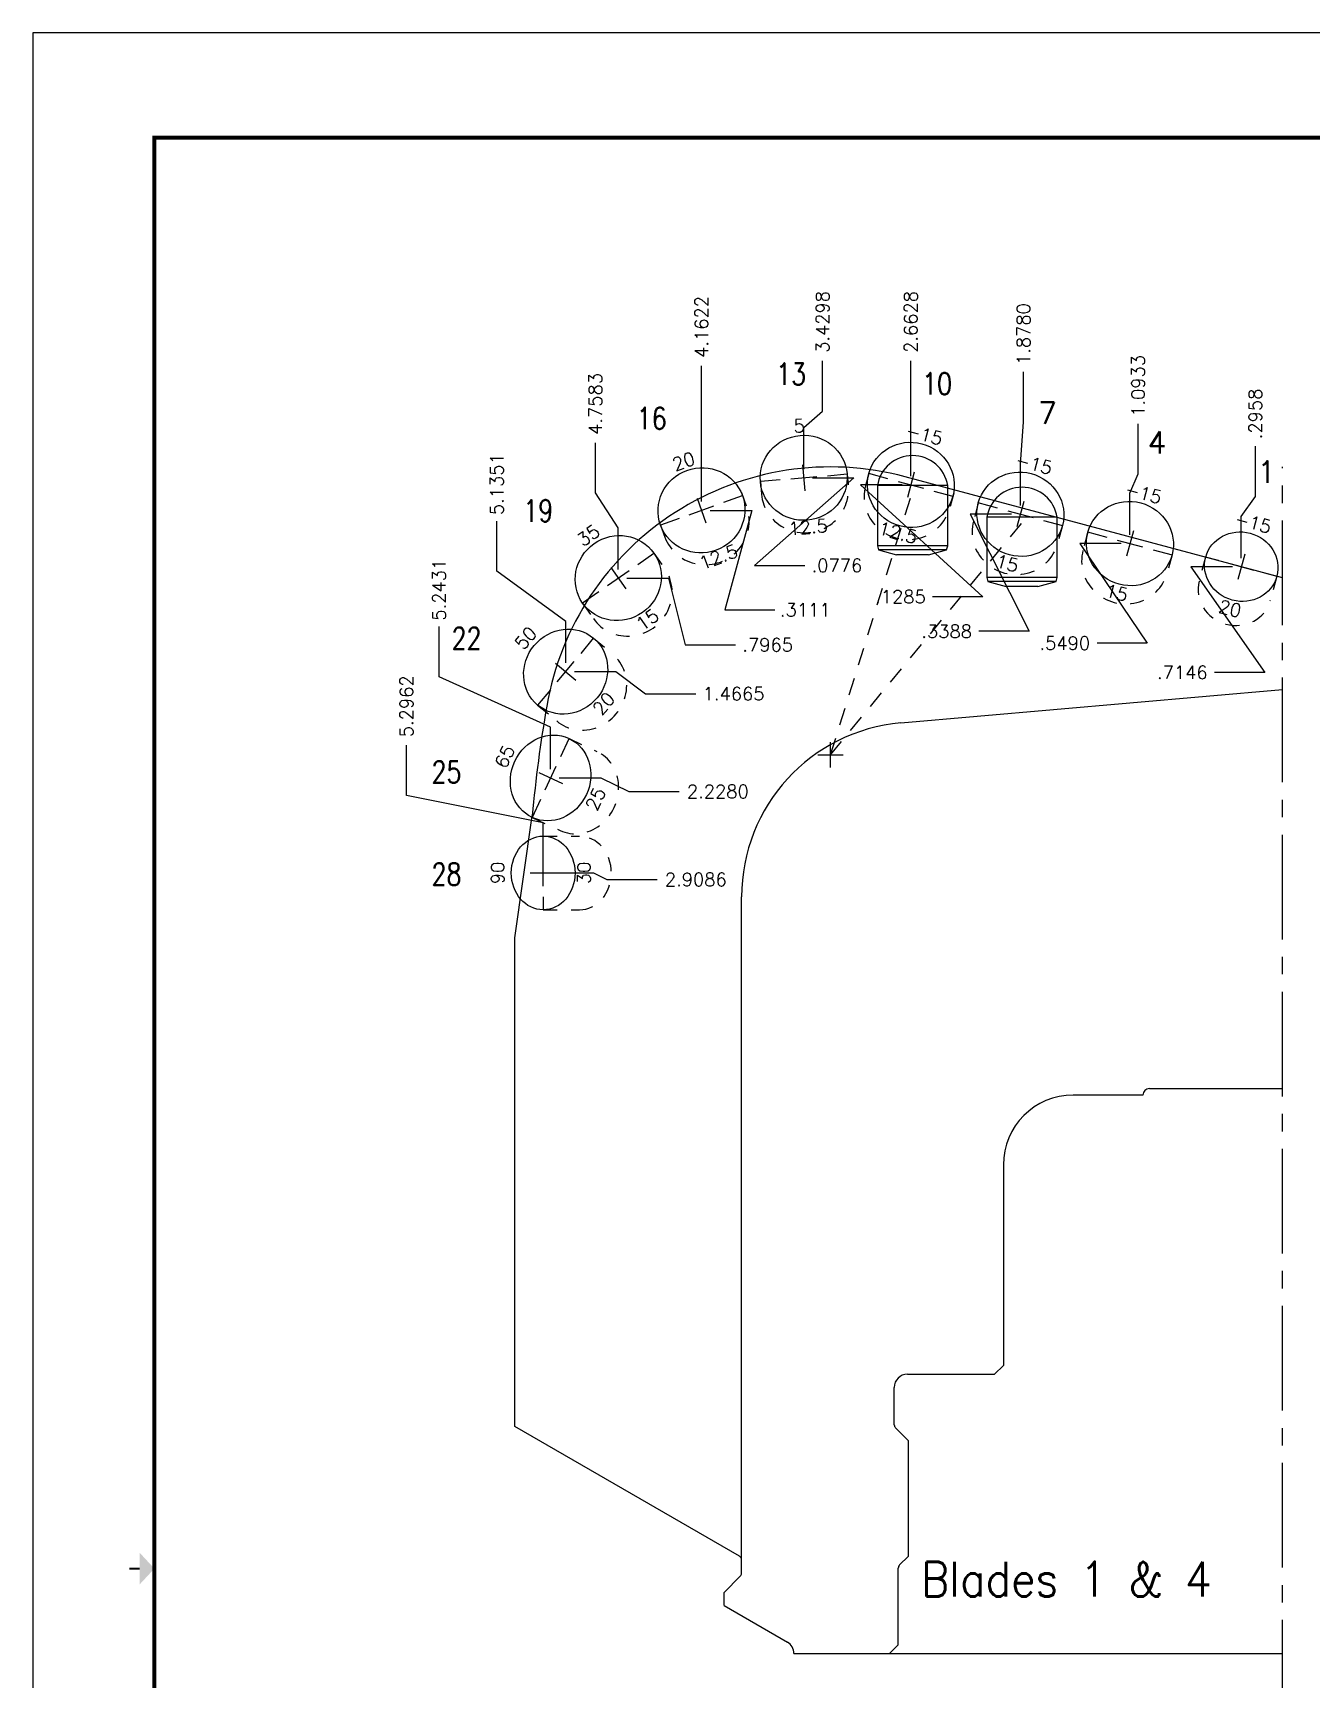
# Model space of a CAD drawing. Extents: x 115.8 to 158.2, y 81.6 to 111.6.
# Drawn here: x 115.78 to 124.94, y 91.78 to 103.57 of the extents above; entities that cross this region are included whole.
import ezdxf
from ezdxf.enums import TextEntityAlignment as Align

# ---------------------------------------------------------------- set-up
doc = ezdxf.new("R2010")
doc.units = 0
doc.header["$MEASUREMENT"] = 0
doc.header["$PDMODE"] = 35
doc.linetypes.add('CENTER2', pattern=[1.125, 0.75, -0.125, 0.125, -0.125])
doc.linetypes.add('HIDDEN2', pattern=[0.1875, 0.125, -0.0625])
doc.layers.get('0').update_dxf_attribs({"linetype": 'CONTINUOUS'})
doc.layers.get('Defpoints').update_dxf_attribs({"color": 10, "linetype": 'CONTINUOUS'})
doc.layers.add('Backups', color=7, linetype='CONTINUOUS', true_color=0xa88f73)
doc.layers.add('Blade_1', color=30, linetype='CONTINUOUS', true_color=0xff7f00)
for name, color, linetype in [('CLine', 5, 'CENTER2'), ('Dims', 4, 'CONTINUOUS'), ('Title Block', 7, 'CONTINUOUS')]:
    doc.layers.add(name, color=color, linetype=linetype)
doc.styles.add('RomanD', font='romand.shx', dxfattribs={"width": 0.9})
doc.styles.add('RomanS', font='romans')
doc.dimstyles.get("Standard").update_dxf_attribs({"dimtxt": 0.094, "dimasz": 0.18, "dimexe": 0.0625, "dimexo": 0.0625, "dimgap": 0.045, "dimtad": 0, "dimtih": 1, "dimtoh": 1, "dimdec": 4, "dimzin": 4, "dimdsep": 46, "dimtxsty": 'RomanS', "dimcen": 0.09, "dimazin": 1, "dimtfac": 1, "dimtdec": 4, "dimtofl": 0, "dimtmove": 0, "dimatfit": 1, "dimfxl": 1, "dimtolj": 1, "dimtzin": 0, "dimarcsym": 0})

# ---------------------------------------------------------------- blocks, each defined once
blk = doc.blocks.new('COT_Dblock')
at = {"layer": 'Title Block', "color": 8}
blk.add_lwpolyline([(0, 0), (34, 0), (34, 22), (0, 22)], close=True, dxfattribs=at)
at = {"layer": 'Title Block', "const_width": 0.03}
blk.add_lwpolyline([(33.13, 21.25), (0.87, 21.25), (0.87, 0.75), (33.13, 0.75)], close=True, dxfattribs=at)
at = {"layer": 'Title Block', "const_width": 0.015}
blk.add_lwpolyline([(0.69, 11), (0.765, 11)], dxfattribs=at)
at = {"layer": 'Title Block'}
blk.add_solid([(0.765, 10.887), (0.765, 11.113), (0.87, 11)], dxfattribs=at)
at = {"layer": 'Title Block', "color": 1, "style": 'RomanS', "flags": 8}
for tag, p in [('FNAME', (0.62, 3.75)), ('REVDATE', (0.62, 2.25)), ('USER', (0.62, 0.75))]:
    blk.add_attdef(tag, text='', height=0.047, rotation=90, dxfattribs=at).set_placement(p, align=Align.BOTTOM_LEFT)
at = {"layer": 'Title Block', "color": 3, "style": 'RomanS', "flags": 8}
blk.add_attdef('DRAWN', text='', height=0.11, dxfattribs=at).set_placement((28.7, 1.984), align=Align.MIDDLE_CENTER)
for tag, p in [('DDATE', (28.356, 1.672)), ('CHECK', (28.356, 1.406)), ('MATRL', (28.356, 1.149)), ('PDATE', (28.356, 0.883)), ('SCALE', (29.896, 0.855)), ('SHEET', (32.005, 0.855))]:
    blk.add_attdef(tag, text='', height=0.094, dxfattribs=at).set_placement(p, align=Align.MIDDLE_LEFT)
at = {"layer": 'Title Block', "color": 3, "style": 'RomanD', "width": 0.9, "flags": 8}
for tag, height, p in [('TITL1', 0.125, (31.337, 1.684)), ('TITL2', 0.094, (31.337, 1.514)), ('TITL3', 0.094, (31.337, 1.374))]:
    blk.add_attdef(tag, text='', height=height, dxfattribs=at).set_placement(p, align=Align.MIDDLE_CENTER)
at = {"layer": 'Title Block', "color": 3, "style": 'RomanS', "flags": 8}
for tag, p in [('FSCM#', (30.337, 1.121)), ('DWG#', (31.81, 1.121)), ('REV#', (32.97, 1.121))]:
    blk.add_attdef(tag, text='', height=0.094, dxfattribs=at).set_placement(p, align=Align.TOP_CENTER)
blk = doc.blocks.new('*D17')
at = {"layer": 'Defpoints', "color": 0, "transparency": 16777216}
for p in [(124.538, 100.61), (124.733, 100.462), (124.437, 99.747)]:
    blk.add_point(p, dxfattribs=at)
at = {"layer": 'Dims', "color": 0, "lineweight": -2, "transparency": 16777216}
for p, q in [((124.538, 100.25), (124.538, 100.61)), ((124.437, 100.107), (124.538, 100.25)), ((124.437, 99.809), (124.437, 100.107))]:
    blk.add_line(p, q, dxfattribs=at)
at = {"layer": 'Dims', "color": 0, "transparency": 16777216, "insert": (124.538, 100.841), "char_height": 0.094, "attachment_point": 5, "rotation": 90, "style": 'RomanS'}
blk.add_mtext('\\A1;.2958', dxfattribs=at)
blk = doc.blocks.new('*D18')
at = {"layer": 'Defpoints', "color": 0, "transparency": 16777216}
for p in [(123.698, 100.771), (124.733, 100.462), (123.64, 99.913)]:
    blk.add_point(p, dxfattribs=at)
at = {"layer": 'Dims', "color": 0, "lineweight": -2, "transparency": 16777216}
for p, q in [((123.698, 100.411), (123.698, 100.771)), ((123.64, 100.273), (123.698, 100.411)), ((123.64, 99.975), (123.64, 100.273))]:
    blk.add_line(p, q, dxfattribs=at)
at = {"layer": 'Dims', "color": 0, "transparency": 16777216, "insert": (123.698, 101.042), "char_height": 0.094, "attachment_point": 5, "rotation": 90, "style": 'RomanS'}
blk.add_mtext('\\A1;1.0933', dxfattribs=at)
blk = doc.blocks.new('*D19')
at = {"layer": 'Defpoints', "color": 0, "transparency": 16777216}
for p in [(122.877, 101.142), (124.733, 100.462), (122.855, 100.123)]:
    blk.add_point(p, dxfattribs=at)
at = {"layer": 'Dims', "color": 0, "lineweight": -2, "transparency": 16777216}
for p, q in [((122.877, 100.782), (122.877, 101.142)), ((122.855, 100.483), (122.877, 100.782)), ((122.855, 100.185), (122.855, 100.483))]:
    blk.add_line(p, q, dxfattribs=at)
at = {"layer": 'Dims', "color": 0, "transparency": 16777216, "insert": (122.877, 101.413), "char_height": 0.094, "attachment_point": 5, "rotation": 90, "style": 'RomanS'}
blk.add_mtext('\\A1;1.8780', dxfattribs=at)
blk = doc.blocks.new('*D20')
at = {"layer": 'Defpoints', "color": 0, "transparency": 16777216}
for p in [(122.07, 101.222), (124.733, 100.462), (122.07, 100.333)]:
    blk.add_point(p, dxfattribs=at)
at = {"layer": 'Dims', "color": 0, "lineweight": -2, "transparency": 16777216}
for p, q in [((122.07, 100.862), (122.07, 101.222)), ((122.07, 100.693), (122.07, 100.862)), ((122.07, 100.396), (122.07, 100.693))]:
    blk.add_line(p, q, dxfattribs=at)
at = {"layer": 'Dims', "color": 0, "transparency": 16777216, "insert": (122.07, 101.5), "char_height": 0.094, "attachment_point": 5, "rotation": 90, "style": 'RomanS'}
blk.add_mtext('\\A1;2.6628', dxfattribs=at)
blk = doc.blocks.new('*D21')
at = {"layer": 'Defpoints', "color": 0, "transparency": 16777216}
for p in [(121.438, 101.222), (121.303, 100.384), (124.733, 100.462)]:
    blk.add_point(p, dxfattribs=at)
at = {"layer": 'Dims', "color": 0, "lineweight": -2, "transparency": 16777216}
for p, q in [((121.438, 100.862), (121.438, 101.222)), ((121.303, 100.744), (121.438, 100.862)), ((121.303, 100.446), (121.303, 100.744))]:
    blk.add_line(p, q, dxfattribs=at)
at = {"layer": 'Dims', "color": 0, "transparency": 16777216, "insert": (121.438, 101.5), "char_height": 0.094, "attachment_point": 5, "rotation": 90, "style": 'RomanS'}
blk.add_mtext('\\A1;3.4298', dxfattribs=at)
blk = doc.blocks.new('*D22')
at = {"layer": 'Defpoints', "color": 0, "transparency": 16777216}
for p in [(120.571, 101.186), (124.733, 100.462), (120.571, 100.15)]:
    blk.add_point(p, dxfattribs=at)
at = {"layer": 'Dims', "color": 0, "lineweight": -2, "transparency": 16777216}
for p, q in [((120.571, 100.826), (120.571, 101.186)), ((120.571, 100.51), (120.571, 100.826)), ((120.571, 100.213), (120.571, 100.51))]:
    blk.add_line(p, q, dxfattribs=at)
at = {"layer": 'Dims', "color": 0, "transparency": 16777216, "insert": (120.571, 101.464), "char_height": 0.094, "attachment_point": 5, "rotation": 90, "style": 'RomanS'}
blk.add_mtext('\\A1;4.1622', dxfattribs=at)
blk = doc.blocks.new('*D23')
at = {"layer": 'Defpoints', "color": 0, "transparency": 16777216}
for p in [(119.811, 100.635), (124.733, 100.462), (119.975, 99.665)]:
    blk.add_point(p, dxfattribs=at)
at = {"layer": 'Dims', "color": 0, "lineweight": -2, "transparency": 16777216}
for p, q in [((119.811, 100.275), (119.811, 100.635)), ((119.975, 100.025), (119.811, 100.275)), ((119.975, 99.728), (119.975, 100.025))]:
    blk.add_line(p, q, dxfattribs=at)
at = {"layer": 'Dims', "color": 0, "transparency": 16777216, "insert": (119.811, 100.913), "char_height": 0.094, "attachment_point": 5, "rotation": 90, "style": 'RomanS'}
blk.add_mtext('\\A1;4.7583', dxfattribs=at)
blk = doc.blocks.new('*D24')
at = {"layer": 'Defpoints', "color": 0, "transparency": 16777216}
for p in [(124.733, 100.462), (119.105, 100.074), (119.598, 98.995)]:
    blk.add_point(p, dxfattribs=at)
at = {"layer": 'Dims', "color": 0, "lineweight": -2, "transparency": 16777216}
for p, q in [((119.105, 99.714), (119.105, 100.074)), ((119.598, 99.355), (119.105, 99.714)), ((119.598, 99.058), (119.598, 99.355))]:
    blk.add_line(p, q, dxfattribs=at)
at = {"layer": 'Dims', "color": 0, "transparency": 16777216, "insert": (119.105, 100.338), "char_height": 0.094, "attachment_point": 5, "rotation": 90, "style": 'RomanS'}
blk.add_mtext('\\A1;5.1351', dxfattribs=at)
blk = doc.blocks.new('*D25')
at = {"layer": 'Defpoints', "color": 0, "transparency": 16777216}
for p in [(124.733, 100.462), (118.691, 99.318), (119.49, 98.234)]:
    blk.add_point(p, dxfattribs=at)
at = {"layer": 'Dims', "color": 0, "lineweight": -2, "transparency": 16777216}
for p, q in [((118.691, 98.958), (118.691, 99.318)), ((119.49, 98.598), (118.691, 98.958)), ((119.49, 98.296), (119.49, 98.598))]:
    blk.add_line(p, q, dxfattribs=at)
at = {"layer": 'Dims', "color": 0, "transparency": 16777216, "insert": (118.691, 99.582), "char_height": 0.094, "attachment_point": 5, "rotation": 90, "style": 'RomanS'}
blk.add_mtext('\\A1;5.2431', dxfattribs=at)
blk = doc.blocks.new('*D26')
at = {"layer": 'Defpoints', "color": 0, "transparency": 16777216}
for p in [(124.733, 100.462), (118.458, 98.469), (119.437, 97.553)]:
    blk.add_point(p, dxfattribs=at)
at = {"layer": 'Dims', "color": 0, "lineweight": -2, "transparency": 16777216}
for p, q in [((118.458, 98.109), (118.458, 98.469)), ((119.437, 97.913), (118.458, 98.109)), ((119.437, 97.615), (119.437, 97.913))]:
    blk.add_line(p, q, dxfattribs=at)
at = {"layer": 'Dims', "color": 0, "transparency": 16777216, "insert": (118.458, 98.747), "char_height": 0.094, "attachment_point": 5, "rotation": 90, "style": 'RomanS'}
blk.add_mtext('\\A1;5.2962', dxfattribs=at)
blk = doc.blocks.new('*D27')
at = {"layer": 'Defpoints', "color": 0, "transparency": 16777216}
for p in [(124.733, 100.462), (124.437, 99.747), (124.245, 98.99)]:
    blk.add_point(p, dxfattribs=at)
at = {"layer": 'Dims', "color": 0, "lineweight": -2, "transparency": 16777216}
for p, q in [((124.375, 99.747), (124.077, 99.747)), ((124.077, 99.747), (124.605, 98.99)), ((124.605, 98.99), (124.245, 98.99))]:
    blk.add_line(p, q, dxfattribs=at)
at = {"layer": 'Dims', "color": 0, "transparency": 16777216, "insert": (124.015, 98.99), "char_height": 0.094, "attachment_point": 5, "style": 'RomanS'}
blk.add_mtext('\\A1;.7146', dxfattribs=at)
blk = doc.blocks.new('*D28')
at = {"layer": 'Defpoints', "color": 0, "transparency": 16777216}
for p in [(124.733, 100.462), (123.64, 99.913), (123.404, 99.199)]:
    blk.add_point(p, dxfattribs=at)
at = {"layer": 'Dims', "color": 0, "lineweight": -2, "transparency": 16777216}
for p, q in [((123.577, 99.913), (123.28, 99.913)), ((123.28, 99.913), (123.764, 99.199)), ((123.764, 99.199), (123.404, 99.199))]:
    blk.add_line(p, q, dxfattribs=at)
at = {"layer": 'Dims', "color": 0, "transparency": 16777216, "insert": (123.173, 99.199), "char_height": 0.094, "attachment_point": 5, "style": 'RomanS'}
blk.add_mtext('\\A1;.5490', dxfattribs=at)
blk = doc.blocks.new('*D29')
at = {"layer": 'Defpoints', "color": 0, "transparency": 16777216}
for p in [(124.733, 100.462), (122.855, 100.123), (122.558, 99.284)]:
    blk.add_point(p, dxfattribs=at)
at = {"layer": 'Dims', "color": 0, "lineweight": -2, "transparency": 16777216}
for p, q in [((122.792, 100.123), (122.495, 100.123)), ((122.495, 100.123), (122.918, 99.284)), ((122.918, 99.284), (122.558, 99.284))]:
    blk.add_line(p, q, dxfattribs=at)
at = {"layer": 'Dims', "color": 0, "transparency": 16777216, "insert": (122.327, 99.284), "char_height": 0.094, "attachment_point": 5, "style": 'RomanS'}
blk.add_mtext('\\A1;.3388', dxfattribs=at)
blk = doc.blocks.new('*D30')
at = {"layer": 'Defpoints', "color": 0, "transparency": 16777216}
for p in [(124.733, 100.462), (122.07, 100.333), (122.226, 99.532)]:
    blk.add_point(p, dxfattribs=at)
at = {"layer": 'Dims', "color": 0, "lineweight": -2, "transparency": 16777216}
for p, q in [((122.008, 100.333), (121.71, 100.333)), ((121.71, 100.333), (122.586, 99.532)), ((122.586, 99.532), (122.226, 99.532))]:
    blk.add_line(p, q, dxfattribs=at)
at = {"layer": 'Dims', "color": 0, "transparency": 16777216, "insert": (121.996, 99.532), "char_height": 0.094, "attachment_point": 5, "style": 'RomanS'}
blk.add_mtext('\\A1;.1285', dxfattribs=at)
blk = doc.blocks.new('*D31')
at = {"layer": 'Defpoints', "color": 0, "transparency": 16777216}
for p in [(121.303, 100.384), (124.733, 100.462), (121.311, 99.756)]:
    blk.add_point(p, dxfattribs=at)
at = {"layer": 'Dims', "color": 0, "lineweight": -2, "transparency": 16777216}
for p, q in [((121.663, 100.384), (120.951, 99.756)), ((121.366, 100.384), (121.663, 100.384)), ((120.951, 99.756), (121.311, 99.756))]:
    blk.add_line(p, q, dxfattribs=at)
at = {"layer": 'Dims', "color": 0, "transparency": 16777216, "insert": (121.541, 99.756), "char_height": 0.094, "attachment_point": 5, "style": 'RomanS'}
blk.add_mtext('\\A1;.0776', dxfattribs=at)
blk = doc.blocks.new('*D32')
at = {"layer": 'Defpoints', "color": 0, "transparency": 16777216}
for p in [(124.733, 100.462), (120.571, 100.15), (121.097, 99.438)]:
    blk.add_point(p, dxfattribs=at)
at = {"layer": 'Dims', "color": 0, "lineweight": -2, "transparency": 16777216}
for p, q in [((120.633, 100.15), (120.931, 100.15)), ((120.931, 100.15), (120.737, 99.438)), ((120.737, 99.438), (121.097, 99.438))]:
    blk.add_line(p, q, dxfattribs=at)
at = {"layer": 'Dims', "color": 0, "transparency": 16777216, "insert": (121.314, 99.438), "char_height": 0.094, "attachment_point": 5, "style": 'RomanS'}
blk.add_mtext('\\A1;.3111', dxfattribs=at)
blk = doc.blocks.new('*D33')
at = {"layer": 'Defpoints', "color": 0, "transparency": 16777216}
for p in [(124.733, 100.462), (119.975, 99.665), (120.814, 99.187)]:
    blk.add_point(p, dxfattribs=at)
at = {"layer": 'Dims', "color": 0, "lineweight": -2, "transparency": 16777216}
for p, q in [((120.037, 99.665), (120.335, 99.665)), ((120.335, 99.665), (120.454, 99.187)), ((120.454, 99.187), (120.814, 99.187))]:
    blk.add_line(p, q, dxfattribs=at)
at = {"layer": 'Dims', "color": 0, "transparency": 16777216, "insert": (121.045, 99.187), "char_height": 0.094, "attachment_point": 5, "style": 'RomanS'}
blk.add_mtext('\\A1;.7965', dxfattribs=at)
blk = doc.blocks.new('*D34')
at = {"layer": 'Defpoints', "color": 0, "transparency": 16777216}
for p in [(124.733, 100.462), (119.598, 98.995), (120.53, 98.837)]:
    blk.add_point(p, dxfattribs=at)
at = {"layer": 'Dims', "color": 0, "lineweight": -2, "transparency": 16777216}
for p, q in [((119.66, 98.995), (119.958, 98.995)), ((119.958, 98.995), (120.17, 98.837)), ((120.17, 98.837), (120.53, 98.837))]:
    blk.add_line(p, q, dxfattribs=at)
at = {"layer": 'Dims', "color": 0, "transparency": 16777216, "insert": (120.801, 98.837), "char_height": 0.094, "attachment_point": 5, "style": 'RomanS'}
blk.add_mtext('\\A1;1.4665', dxfattribs=at)
blk = doc.blocks.new('*D35')
at = {"layer": 'Defpoints', "color": 0, "transparency": 16777216}
for p in [(124.733, 100.462), (119.49, 98.234), (120.41, 98.137)]:
    blk.add_point(p, dxfattribs=at)
at = {"layer": 'Dims', "color": 0, "lineweight": -2, "transparency": 16777216}
for p, q in [((119.552, 98.234), (119.85, 98.234)), ((119.85, 98.234), (120.05, 98.137)), ((120.05, 98.137), (120.41, 98.137))]:
    blk.add_line(p, q, dxfattribs=at)
at = {"layer": 'Dims', "color": 0, "transparency": 16777216, "insert": (120.688, 98.137), "char_height": 0.094, "attachment_point": 5, "style": 'RomanS'}
blk.add_mtext('\\A1;2.2280', dxfattribs=at)
blk = doc.blocks.new('*D36')
at = {"layer": 'Defpoints', "color": 0, "transparency": 16777216}
for p in [(124.733, 100.462), (119.437, 97.553), (120.253, 97.506)]:
    blk.add_point(p, dxfattribs=at)
at = {"layer": 'Dims', "color": 0, "lineweight": -2, "transparency": 16777216}
for p, q in [((119.499, 97.553), (119.797, 97.553)), ((119.797, 97.553), (119.893, 97.506)), ((119.893, 97.506), (120.253, 97.506))]:
    blk.add_line(p, q, dxfattribs=at)
at = {"layer": 'Dims', "color": 0, "transparency": 16777216, "insert": (120.53, 97.506), "char_height": 0.094, "attachment_point": 5, "style": 'RomanS'}
blk.add_mtext('\\A1;2.9086', dxfattribs=at)
blk = doc.blocks.new('CMark')
at = {"layer": 'CLine'}
for p, q in [((-0.094, 0), (0.094, 0)), ((0, 0.094), (0, -0.094))]:
    blk.add_line(p, q, dxfattribs=at)
blk = doc.blocks.new('1613@15')
for p, q in [((-0.17, 0), (-0.312, 0)), ((0.171, 0), (0.312, 0))]:
    blk.add_line(p, q)
at = {"color": 8, "linetype": 'HIDDEN2', "ltscale": 0.5}
blk.add_line((-0.312, 0), (-0.312, -0.135), dxfattribs=at)
at = {"color": 8, "linetype": 'HIDDEN2', "ltscale": 0.5, "flags": 128}
blk.add_lwpolyline([(0.312, 0), (0.312, -0.135)], dxfattribs=at)
blk.add_ellipse((0, 0), major_axis=(-0.312, 0), ratio=0.965926, start_param=-3.141592653589793, end_param=3.141592653589793)
at = {"color": 8, "linetype": 'HIDDEN2', "ltscale": 0.5}
blk.add_ellipse((0, -0.135), major_axis=(-0.312, 0), ratio=0.965926, start_param=0, end_param=3.141593, dxfattribs=at)
blk.add_blockref('CMark', (0, 0))
at = {"style": 'RomanS'}
blk.add_text('15', height=0.094, dxfattribs=at).set_placement((0, -0.364), align=Align.MIDDLE_CENTER)
blk.add_attdef('ANG', text='', height=0.094, dxfattribs=at).set_placement((0, 0.298), align=Align.BOTTOM_CENTER)
blk = doc.blocks.new('1313@20')
for p, q in [((-0.17, 0), (-0.265, 0)), ((0.171, 0), (0.264, 0))]:
    blk.add_line(p, q)
at = {"color": 8, "linetype": 'HIDDEN2', "ltscale": 0.5}
blk.add_line((-0.265, 0), (-0.265, -0.178), dxfattribs=at)
at = {"color": 8, "linetype": 'HIDDEN2', "ltscale": 0.5, "flags": 128}
blk.add_lwpolyline([(0.264, 0), (0.264, -0.178)], dxfattribs=at)
blk.add_ellipse((0, 0), major_axis=(0.264, 0), ratio=0.939693)
at = {"color": 8, "linetype": 'HIDDEN2', "ltscale": 0.5}
blk.add_ellipse((0, -0.178), major_axis=(0.264, 0), ratio=0.939693, start_param=3.141593, end_param=6.283185, dxfattribs=at)
blk.add_blockref('CMark', (0, 0))
at = {"style": 'RomanS'}
blk.add_text('20', height=0.094, dxfattribs=at).set_placement((0, -0.311), align=Align.MIDDLE_CENTER)
blk.add_attdef('ANG', text='', height=0.094, dxfattribs=at).set_placement((0, 0.251), align=Align.BOTTOM_CENTER)
blk = doc.blocks.new('1313@30')
for p, q in [((-0.17, 0), (-0.265, 0)), ((0.171, 0), (0.264, 0))]:
    blk.add_line(p, q)
at = {"color": 8, "linetype": 'HIDDEN2', "ltscale": 0.5}
blk.add_line((-0.265, 0), (-0.265, -0.26), dxfattribs=at)
at = {"color": 8, "linetype": 'HIDDEN2', "ltscale": 0.5, "flags": 128}
blk.add_lwpolyline([(0.264, 0), (0.264, -0.26)], dxfattribs=at)
blk.add_ellipse((0, 0), major_axis=(0.264, 0), ratio=0.866025)
at = {"color": 8, "linetype": 'HIDDEN2', "ltscale": 0.5}
blk.add_ellipse((0, -0.26), major_axis=(0.264, 0), ratio=0.866025, start_param=3.141593, end_param=6.283185, dxfattribs=at)
blk.add_blockref('CMark', (0, 0))
at = {"style": 'RomanS'}
blk.add_text('30', height=0.094, dxfattribs=at).set_placement((0, -0.292), align=Align.MIDDLE_CENTER)
blk.add_attdef('ANG', text='', height=0.094, dxfattribs=at).set_placement((0, 0.251), align=Align.BOTTOM_CENTER)
blk = doc.blocks.new('1613@12.5')
for p, q in [((-0.17, 0), (-0.312, 0)), ((0.171, 0), (0.312, 0))]:
    blk.add_line(p, q)
at = {"color": 8, "linetype": 'HIDDEN2', "ltscale": 0.5}
blk.add_line((-0.312, 0), (-0.312, -0.09), dxfattribs=at)
at = {"color": 8, "linetype": 'HIDDEN2', "ltscale": 0.5, "flags": 128}
blk.add_lwpolyline([(0.312, 0.022), (0.312, -0.09)], dxfattribs=at)
blk.add_ellipse((0, 0), major_axis=(-0.312, 0), ratio=0.97632, start_param=3.141593, end_param=9.424778)
at = {"color": 8, "linetype": 'HIDDEN2', "ltscale": 0.5}
blk.add_ellipse((0, -0.09), major_axis=(-0.312, 0), ratio=0.97632, start_param=0, end_param=3.141593, dxfattribs=at)
blk.add_blockref('CMark', (0, 0))
at = {"style": 'RomanS'}
blk.add_text('12.5', height=0.094, dxfattribs=at).set_placement((0, -0.355), align=Align.MIDDLE_CENTER)
blk.add_attdef('ANG', text='', height=0.094, dxfattribs=at).set_placement((0, 0.298), align=Align.BOTTOM_CENTER)
blk = doc.blocks.new('1613@20')
for p, q in [((-0.17, 0), (-0.312, 0)), ((0.171, 0), (0.312, 0))]:
    blk.add_line(p, q)
at = {"color": 8, "linetype": 'HIDDEN2', "ltscale": 0.5}
blk.add_line((-0.312, 0), (-0.312, -0.178), dxfattribs=at)
at = {"color": 8, "linetype": 'HIDDEN2', "ltscale": 0.5, "flags": 128}
blk.add_lwpolyline([(0.312, 0), (0.312, -0.178)], dxfattribs=at)
blk.add_ellipse((0, 0), major_axis=(-0.312, 0), ratio=0.939693, start_param=-3.141592653589793, end_param=3.141592653589793)
at = {"color": 8, "linetype": 'HIDDEN2', "ltscale": 0.5}
blk.add_ellipse((0, -0.178), major_axis=(-0.312, 0), ratio=0.939693, start_param=0, end_param=3.141593, dxfattribs=at)
blk.add_blockref('CMark', (0, 0))
at = {"style": 'RomanS'}
blk.add_text('20', height=0.094, dxfattribs=at).set_placement((0, -0.356), align=Align.MIDDLE_CENTER)
blk.add_attdef('ANG', text='', height=0.094, dxfattribs=at).set_placement((0, 0.298), align=Align.BOTTOM_CENTER)
blk = doc.blocks.new('1613@25')
for p, q in [((-0.17, 0), (-0.312, 0)), ((0.171, 0), (0.312, 0))]:
    blk.add_line(p, q)
at = {"color": 8, "linetype": 'HIDDEN2', "ltscale": 0.5}
blk.add_line((-0.312, 0), (-0.312, -0.22), dxfattribs=at)
at = {"color": 8, "linetype": 'HIDDEN2', "ltscale": 0.5, "flags": 128}
blk.add_lwpolyline([(0.312, 0), (0.312, -0.22)], dxfattribs=at)
blk.add_ellipse((0, 0), major_axis=(-0.312, 0), ratio=0.906308, start_param=-3.141592653589793, end_param=3.141592653589793)
at = {"color": 8, "linetype": 'HIDDEN2', "ltscale": 0.5}
blk.add_ellipse((0, -0.22), major_axis=(-0.312, 0), ratio=0.906308, start_param=0, end_param=3.141593, dxfattribs=at)
blk.add_blockref('CMark', (0, 0))
at = {"style": 'RomanS'}
blk.add_text('25', height=0.094, dxfattribs=at).set_placement((0, -0.356), align=Align.MIDDLE_CENTER)
blk.add_attdef('ANG', text='', height=0.094, dxfattribs=at).set_placement((0, 0.287), align=Align.BOTTOM_CENTER)
blk = doc.blocks.new('.5TCI.31837')
for p, q in [((0.252, 0.04), (-0.252, 0.04)), ((-0.252, 0.04), (-0.252, -0.391)), ((0.252, -0.391), (0.252, 0.04)), ((0.252, -0.391), (-0.252, -0.391)), ((-0.252, -0.391), (-0.244, -0.42)), ((0.244, -0.42), (-0.244, -0.42)), ((-0.244, -0.42), (-0.114, -0.455)), ((0.114, -0.455), (-0.114, -0.455)), ((0.114, -0.455), (0.244, -0.42)), ((0.244, -0.42), (0.252, -0.391))]:
    blk.add_line(p, q)
at = {"flags": 128}
blk.add_lwpolyline([(0.252, 0.04, 0.853706), (-0.252, 0.04)], format="xyb", dxfattribs=at)

msp = doc.modelspace()

# ---------------------------------------------------------------- linework, layer by layer
for p, q in [((124.73295, 99.66667), (122.02868, 100.39128)), ((121.999, 98.62751), (124.73295, 98.8667)), ((119.23295, 97.0878), (119.35795, 97.9628)), ((120.85795, 92.63156), (120.85795, 97.38227)), ((119.23295, 93.5878), (119.23295, 97.0878)), ((123.77984, 96.00899), (124.73295, 96.00899)), ((123.73295, 95.9621), (123.23295, 95.9621)), ((122.73295, 95.4621), (122.73295, 94.0246)), ((122.67045, 93.9621), (122.73295, 94.0246)), ((121.9517, 93.60005), (121.9517, 93.86835)), ((122.04545, 93.9621), (122.67045, 93.9621)), ((120.84232, 92.65862), (119.23295, 93.5878)), ((121.96085, 93.57795), (122.0506, 93.4882)), ((122.0506, 93.4882), (122.0506, 92.65725)), ((120.85795, 92.53755), (120.85795, 92.63156)), ((121.98045, 92.0246), (121.98045, 92.57416)), ((121.9896, 92.59626), (122.0506, 92.65725)), ((120.73295, 92.3996), (120.84879, 92.51545)), ((120.73295, 92.3049), (120.73295, 92.3996)), ((120.73295, 92.3049), (121.18653, 92.04303)), ((121.91795, 91.9621), (121.98045, 92.0246)), ((121.23295, 91.9621), (124.73295, 91.9621))]:
    msp.add_line(p, q)
for centre, radius, start, end in [((121.49487, 98.39906), 2.0625, 75, 170.24), ((129.62546, 97.0005), 10.3125, 170.24, 174.645759), ((122.10795, 97.38227), 1.25, 95, 180), ((123.77984, 95.9621), 0.04689, 90, 180), ((123.23295, 95.4621), 0.5, 90, 180), ((122.04545, 93.86835), 0.09375, 90, 180), ((121.98295, 93.60005), 0.03125, 180, 225), ((120.8267, 92.63156), 0.03125, 0, 60), ((122.0117, 92.57416), 0.03125, 135, 180), ((120.8267, 92.53755), 0.03125, 315, 0), ((121.1392, 91.9621), 0.09375, 0, 60.323204)]:
    msp.add_arc(centre, radius, start, end)
at = {"layer": 'Backups', "linetype": 'HIDDEN2'}
for q in [(122.0826, 100.28758), (122.86656, 100.06076)]:
    msp.add_line((121.49487, 98.39906), q, dxfattribs=at)
at = {"layer": 'CLine'}
msp.add_line((124.73295, 91.45231), (124.73295, 100.46156), dxfattribs=at)
at = {"layer": 'CLine', "linetype": 'CENTER2'}
for p, q in [((121.49487, 98.30906), (121.49487, 98.48906)), ((121.40487, 98.39906), (121.58487, 98.39906))]:
    msp.add_line(p, q, dxfattribs=at)

# ---------------------------------------------------------------- block references
at = {"layer": 'Backups'}
for p in [(122.0826, 100.28758), (122.86656, 100.06076)]:
    msp.add_blockref('.5TCI.31837', p, dxfattribs=at)
at = {"layer": 'Blade_1'}
for name, p, rotation, values in [('1613@12.5', (121.30313, 100.38395), 4.999999999999998, {'ANG': '5'}), ('1613@12.5', (122.07015, 100.33301), 345, {'ANG': '-15'}), ('1613@12.5', (120.57074, 100.1505), 20, {'ANG': '20'}), ('1613@15', (122.85492, 100.12274), 345, {'ANG': '-15'}), ('1613@15', (123.63969, 99.91252), 345, {'ANG': '-15'}), ('1613@15', (119.97469, 99.66507), 35, {'ANG': '35'}), ('1313@20', (124.4372, 99.74693), 345, {'ANG': '-15'}), ('1613@20', (119.5978, 98.9951), 49.99999999999999, {'ANG': '50'}), ('1613@25', (119.48985, 98.23352), 65, {'ANG': '65'}), ('1313@30', (119.43675, 97.55295), 90, {'ANG': '90'})]:
    msp.add_blockref(name, p, dxfattribs=dict(at, rotation=rotation)).add_auto_attribs(values)
at = {"layer": 'Title Block'}
msp.add_blockref('COT_Dblock', (115.78182, 81.57033), dxfattribs=at)

# ---------------------------------------------------------------- texts
at = {"layer": 'Blade_1', "style": 'RomanS', "width": 0.8}
for s, p in [('13', (121.21263, 101.12748)), ('10', (122.25819, 101.05804)), ('16', (120.21425, 100.80924)), ('19', (119.40175, 100.14753)), ('22', (118.88799, 99.23425)), ('25', (118.74442, 98.27638)), ('28', (118.74442, 97.54464))]:
    msp.add_text(s, height=0.15625, dxfattribs=at).set_placement(p, align=Align.MIDDLE_CENTER)
at = {"layer": 'Blade_1', "style": 'RomanS'}
for s, p in [('7', (123.04904, 100.84719)), ('4', (123.8338, 100.63697)), ('1', (124.61929, 100.42652))]:
    msp.add_text(s, height=0.15625, dxfattribs=at).set_placement(p, align=Align.MIDDLE_CENTER)
at = {"layer": 'Dims', "style": 'RomanS', "width": 0.9}
msp.add_text('Blades 1 & 4', height=0.25, dxfattribs=at).set_placement((122.14302, 92.36949))

# ---------------------------------------------------------------- dimensions: what is measured, and where the dimension line sits
at = {"layer": 'Dims'}
for feature_location, offset, dtype, origin, picture, middle in [((120.57074, 100.1505), (0.00022, 1.03571), 1, (124.73295, 100.46156), '*D22', (120.57096, 101.46397)), ((121.30313, 100.38395), (0.13462, 0.83834), 1, (124.73295, 100.46156), '*D21', (121.43776, 101.50005)), ((122.07015, 100.33301), (-0.00011, 0.88928), 1, (124.73295, 100.46156), '*D20', (122.07004, 101.50005)), ((122.85492, 100.12274), (0.02182, 1.0191), 1, (124.73295, 100.46156), '*D19', (122.87674, 101.41289)), ((123.63969, 99.91252), (0.05829, 0.85887), 1, (124.73295, 100.46156), '*D18', (123.69798, 101.04244)), ((119.97469, 99.66507), (-0.16357, 0.97029), 1, (124.73295, 100.46156), '*D23', (119.81112, 100.91312)), ((124.4371963031, 99.7469289901), (0.1010913013, 0.8631420778), 1, (124.7329463031, 100.4615573581), '*D17', (124.5382876045, 100.8408329727)), ((119.597803, 98.995097), (-0.492949, 1.078439), 1, (124.732946, 100.461557), '*D24', (119.104855, 100.33787)), ((119.43675, 97.55295), (-0.97871, 0.91642), 1, (124.73295, 100.46156), '*D26', (118.45804, 98.74713)), ((119.48985, 98.23352), (-0.79925, 1.08459), 1, (124.73295, 100.46156), '*D25', (118.6906, 99.58245)), ((119.43675, 97.55295), (0.81583, -0.04718), 0, (124.73295, 100.46156), '*D36', (120.53033, 97.50576)), ((119.48985, 98.23352), (0.91992, -0.09671), 0, (124.73295, 100.46156), '*D35', (120.68752, 98.13682)), ((119.5978, 98.9951), (0.9324, -0.15795), 0, (124.73295, 100.46156), '*D34', (120.80125, 98.83715)), ((119.97469, 99.66507), (0.83936, -0.47775), 0, (124.73295, 100.46156), '*D33', (121.04482, 99.18732)), ((120.57074, 100.1505), (0.52623, -0.71269), 0, (124.73295, 100.46156), '*D32', (121.3143, 99.43781)), ((121.30313, 100.38395), (0.00748, -0.62761), 0, (124.73295, 100.46156), '*D31', (121.54138, 99.75634)), ((122.070147, 100.3330075), (0.1561399, -0.8009958), 0, (124.7329463, 100.4615574), '*D30', (121.995525, 99.5320117)), ((122.85492, 100.12274), (-0.29723, -0.83827), 0, (124.73295, 100.46156), '*D29', (122.32693, 99.28447)), ((123.63969, 99.91252), (-0.23579, -0.71392), 0, (124.73295, 100.46156), '*D28', (123.17313, 99.1986)), ((124.4372, 99.74693), (-0.19179, -0.75686), 0, (124.73295, 100.46156), '*D27', (124.01465, 98.99006))]:
    dim = msp.add_ordinate_dim(feature_location=feature_location, offset=offset, dtype=dtype, origin=origin, dimstyle='Standard', dxfattribs=at)
    dim.commit()
    dim.dimension.update_dxf_attribs({"geometry": picture, "text_midpoint": middle})

doc.saveas('drawing.dxf')
